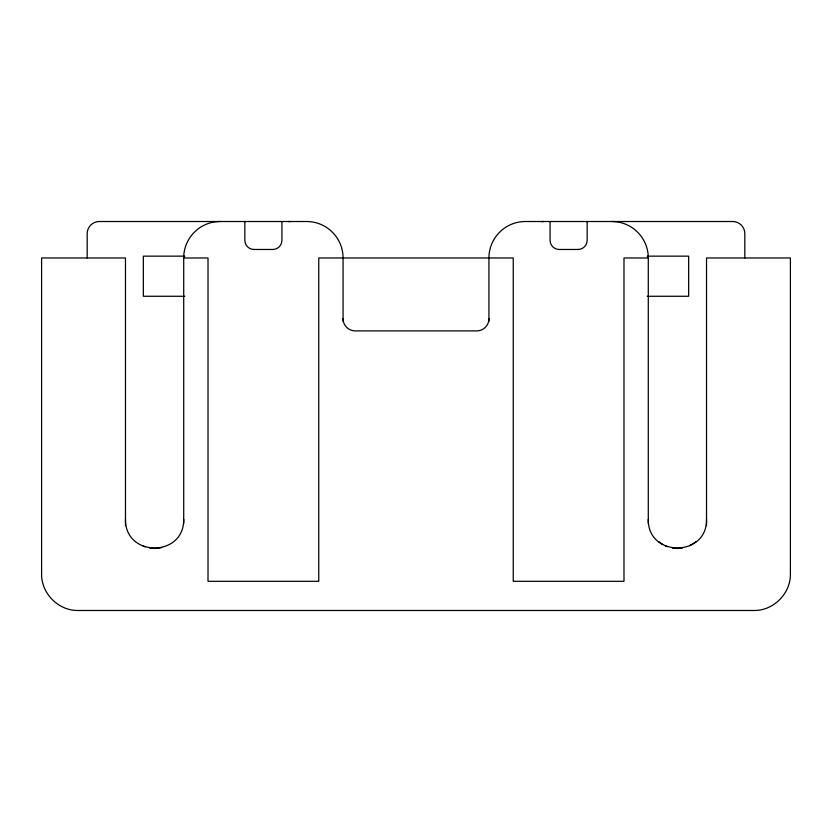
<?xml version="1.0" encoding="UTF-8"?>
<svg xmlns="http://www.w3.org/2000/svg" width="832" height="832" viewBox="0 0 832 832"><rect width="100%" height="100%" fill="white"/><g stroke="black" fill="none" stroke-linecap="round" stroke-linejoin="round"><path stroke-width="1.25" d="M183.706 519.324C184.215 557.523 124.966 557.523 125.476 519.324M706.524 519.324C707.304 557.461 647.514 557.461 648.294 519.324M696.124 541.632L689.718 545.709M161.741 547.55L159.39 548.038A25.49 22.266 0 0 1 149.791 548.049M184.735 256.152L143.343 256.152L143.343 296.265L184.735 296.265M647.265 256.152L688.657 256.152L688.657 296.265L647.265 296.265M183.706 523.39L183.706 257.972L208.021 257.972L208.021 581.308L318.75 581.308L318.75 257.972L513.25 257.972L513.25 581.308L623.979 581.308L623.979 257.972L648.294 257.972L648.294 523.39M142.896 545.99L145.122 546.863M665.101 545.709L667.451 546.686M658.694 541.632L662.854 544.544M744.817 257.972L744.817 233.667A12.158 12.158 0 0 0 732.659 221.51L525.398 221.51A36.462 36.462 0 0 0 488.935 257.972L488.935 321.35M706.524 525.668L706.524 257.972L790.4 257.972L790.4 574.028C790.733 593.528 773.427 610.834 753.938 610.49L78.062 610.49C58.573 610.834 41.267 593.528 41.6 574.028L41.6 257.972L125.476 257.972L125.476 525.668M587.153 221.51L587.153 240.344A9.121 9.121 0 0 1 578.032 249.465L559.198 249.465A9.121 9.121 0 0 1 550.077 240.344L550.077 221.51M343.065 321.35L343.065 257.972A36.462 36.462 0 0 0 306.602 221.51L99.341 221.51A12.158 12.158 0 0 0 87.183 233.667L87.183 257.972M281.923 221.51L281.923 240.344A9.121 9.121 0 0 1 272.802 249.465L253.968 249.465A9.121 9.121 0 0 1 244.847 240.344L244.847 221.51M488.935 318.75A12.158 12.158 0 0 1 476.778 330.907L355.222 330.907A12.158 12.158 0 0 1 343.065 318.75M183.685 257.972A36.462 36.462 0 0 1 220.147 221.51M611.822 221.51A36.462 36.462 0 0 1 648.294 257.972M682.469 548.007A25.501 22.277 0 0 1 672.35 548.007M288.184 221.51A12.158 12.158 0 0 1 290.087 221.655M541.705 221.686A12.158 12.158 0 0 1 543.816 221.51"/></g></svg>
